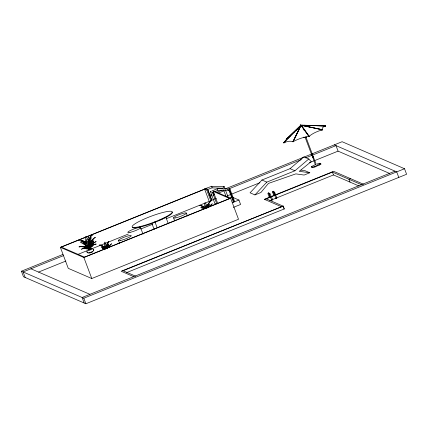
<?xml version="1.0" encoding="UTF-8"?>
<svg xmlns="http://www.w3.org/2000/svg" width="428" height="428" viewBox="0 0 428 428"><rect width="100%" height="100%" fill="white"/><g stroke="black" fill="none" stroke-linecap="round" stroke-linejoin="round"><path stroke-width="0.64" d="M85.761 248.101L85.359 248.775L86.429 248.005A2.397 2.028 39.7 0 1 86.782 247.839C89.548 246.571 90.008 248.663 87.237 247.582C87.392 246.384 84.407 246.298 83.278 246.469C82.551 246.619 81.39 247.336 82.534 246.64M88.633 246.646L89.81 248.721C89.382 247.25 91.603 243.232 89.318 244.613C86.584 246.565 90.18 247.165 89.436 249.417M207.639 207.607L208.147 204.461M89.324 242.451C89.522 239.974 89.613 236.358 92.304 235.256C89.404 236.54 88.345 240.183 88.441 243.12M89.591 245.051L90.297 241.681M88.441 237.133L88.419 237.508M207.976 207.35L208.95 202.856A1.632 0.268 -55.1 0 0 208.998 202.744L210.185 201.791L209.597 202.102M86.884 251.466L87.109 252.44L88.248 253.039M87.05 251.461L87.103 251.996M88.601 241.306L88.617 240.846M108.594 247.625L108.814 245.859M89.8 249.235L87.216 245.474L85.06 243.586M301.285 125.65L308.946 136.527L309.262 136.398L301.601 125.522L301.408 126.067M92.25 240.178L90.806 242.842L90.303 244.896L90.447 244.11M90.971 246.282L93.341 243.088M107.877 247.084C107.273 246.079 109.761 242.409 108.166 244.409M208.345 207.323L208.885 204.889L209.49 203.963M211.667 186.357L224.133 186.555L225.091 189.069M107.572 247.079L107.712 246.132M89.762 248.727C92.116 240.541 88.633 247.614 89.559 249.369M90.608 248.401L90.688 247.186L91.587 246.03M90.72 248.352L90.875 247.095M304.923 137.297L304.859 137.746L305.132 137.677M107.797 248.053L107.915 247.347M90.19 248.647L91.014 245.394M90.287 248.625L90.816 245.886A0.594 0.385 -64.8 0 1 90.955 245.79L91.533 245.249L93.106 241.365A1.065 0.316 -29.2 0 0 93.111 241.306L93.818 240.921L91.79 242.114L90.367 244.752L91.367 240.905L91.961 239.98M223.839 186.747L224.133 186.555L222.951 188.069M107.332 246.822L107.947 244.746M211.983 190.893L217.536 188.657L229.954 189.106L228.755 190.728L217.991 190.374M89.784 241.938C89.078 240.573 92.999 235.791 90.436 238.492A1.749 0.637 -52.1 0 0 90.303 238.621L89.275 240.429M107.321 244.308L107.144 245.426A12.342 10.85 52.8 0 0 107.187 248.315M90.816 245.886L91.983 242.59M89.275 241.964L89.661 240.408M90.11 245.116L90.126 244.238M88.944 249.021L89.227 247.801M88.906 249.61L89.329 247.78M273.658 192.445L274.578 192.012L276.852 198.062L276.472 198.276L275.894 198.405L273.674 192.498L274.123 192.482M89.415 244.96L89.179 247.133M209.527 206.799L210.116 205.691M313.259 156.825L316.222 164.213L315.607 164.534L315.286 164.593L312.697 157.023M313.285 156.921L312.584 157.097M313.344 156.862L306.063 137.431M315.286 164.593L315.655 164.357M107.059 248.406L108.043 246.357A1.295 0.31 -33.5 0 1 108.161 246.261L108.562 245.977M208.179 206.173L207.987 207.04A8.025 7.704 -78.8 0 0 207.922 207.473M88.805 246.683L89.099 247.079M207.671 206.836L208.463 204.921M87.601 245.966L88.441 245.281L87.189 243.853L84.717 242.874L83.043 243.286L83.556 243.115A1.503 0.289 -9.2 0 0 83.53 243.158L86.183 245.913L87.21 246.084A0.776 0.54 18.2 0 1 87.398 246.089L87.489 246.105M91.02 246.277L93.646 242.847L96.161 241.611L93.999 242.542M108.701 247.689L110.231 244.693L111.671 243.773L110.467 244.688L109.092 247.619M206.622 206.061L207.708 204.745L207.617 205.178A1.225 0.653 -33.1 0 1 207.692 205.231M268.656 193.665L268.688 193.568A4.772 0.738 68 0 1 268.987 193.563M106.658 245.415L106.775 245.105M89.629 238.466L88.901 241.569L89.254 243.543M102.966 248.149L102.95 248.186A1.295 0.305 -7.3 0 0 102.945 248.224L104.213 249.679M208.666 207.457L208.789 207.131M89.982 248.834L90.987 246.335M228.75 190.578L228.9 190.246M90.501 242.746L90.827 241.986M217.494 188.668L217.451 189.021M214.952 191.525L217.841 190.358L217.536 188.657M87.879 239.889L88.377 239.086M206.521 189.893L212.058 187.855L211.801 186.201L204.584 189.042L209.324 201.652L209.693 201.647L210.924 201.085L206.756 190L204.595 189.048L205.226 189.326M91.672 244.484L91.421 244.795M300.226 124.821L301.061 124.243M305.02 137.233L304.811 137.704L303.575 137.142M205.617 208.366L204.37 207.922L203.568 208.094A1.134 0.273 -7.6 0 0 203.53 208.158L204.086 208.944M109.531 246.1L109.119 247.036A9.823 9.657 -55.1 0 0 108.947 247.512M292.886 141.775L300.59 125.907L302.168 125.137L325.44 125.928A28.751 6.821 4.9 0 0 322.53 129.807A28.751 14.375 -5.6 0 0 309.048 136.371A28.751 15.836 -27.5 0 0 292.886 141.775A28.751 10.347 -43.7 0 0 283.513 142.856A28.751 1.124 -45.3 0 0 286.423 138.982L300.301 125.827L300.804 126.11M292.955 141.721L293.496 141.711L292.955 141.721L300.665 125.853L301.2 126.153M293.223 141.652L300.932 125.784M89.495 244.886L89.564 244.377M90.549 243.88L90.891 243.281M93.566 250.883L93.566 249.444M93.716 250.926L93.716 249.364M209.913 206.547L210.223 206.029M90.982 241.67L93.427 238.455L95.417 237.433L93.941 238.284A1.386 0.289 -41.2 0 1 93.828 238.412L90.993 243.115M210.18 206.51L211.421 204.579M209.613 206.585C209.463 205.461 214.332 202.364 211.448 204.547M90.276 248.267L91.191 246.737M271.791 200.144L272.711 199.716L271.791 200.144L269.137 194.323L269.581 193.836L270.031 193.814L272.711 199.716M87.387 247.898L88.548 247.978A0.76 0.3 7 0 1 88.714 247.967L90.388 248.764M208.179 207.366L209.131 206.189A1.782 0.374 -29.4 0 1 209.271 206.087L209.923 205.74M90.677 245.865L89.73 246.972M273.46 191.851L272.583 192.028L272.909 191.407M268.907 193.659L268.126 193.895L268.115 193.317M91.292 246.56L93.695 244.779L96.241 244.088L95.086 244.062A3.189 2.359 25.6 0 0 94.663 244.179L92.694 245.164L91.346 246.533M229.05 190.535L233.362 202.016C232.185 201.946 236.117 200.935 233.758 201.893M209.324 201.652L209.757 201.379M215.107 204.156L210.367 191.546L212.539 192.498L216.707 203.584L215.124 204.188L215.37 203.963M300.279 125.768L300.59 125.907M269.405 194.708L270.1 196.559L269.153 196.917L269.517 196.687M274.188 194.804L274.632 194.708L273.84 194.954M275.894 198.405L276.852 198.062M325.184 125.987L324.959 126.351L325.253 126.019L315.88 125.672M91.442 246.351L93.465 244.8M320.786 129.861L322.091 130.133L322.509 129.759L301.836 125.393L322.509 129.759M229.488 189.411L229.932 189.058M309.792 172.762L299.242 171.334L311.242 161.586L308.77 158.981L303.896 156.873L290.05 168.664L261.936 180.017L250.064 192.803L254.938 194.911L260.882 192.509L268.426 183.414L295.844 173.875L304.11 175.057L309.792 172.762L304.918 170.654L300.964 170.114M254.938 194.911L266.815 182.13L294.929 170.777L308.77 158.981M92.539 248.989L88.543 250.648M89.083 252.697C89.035 253.644 93.786 251.798 92.378 251.471M88.987 252.937L89.34 252.67M92.817 251.536L88.992 252.878M283.513 142.856L300.392 125.907L283.705 142.775L284.208 142.845L285.128 141.925M285.059 141.893L284.208 142.845M300.477 125.714L286.45 139.036M287.482 138.586L290.163 136.024M296.518 130.117L297.471 129.229M208.73 204.6L209.265 204.113M87.981 247.539L87.708 247.748M269.817 194.168L270.031 193.814M209.469 202.193L207.842 204.696L207.302 207.864M93.93 242.606L92.009 244.377L90.95 246.228M274.359 192.359L274.578 192.012M85.766 248.096L87.553 247.935L87.194 247.619M108.455 241.788L108.931 241.504L108.471 241.772M89.575 249.417L87.13 247.635M90.533 247.224C89.227 247.48 90.875 245.988 91.453 246.105M107.219 244.618C110.269 237.224 105.545 246.164 106.743 248.021M309.706 127.175L310.027 127.228M306.255 137.233L305.667 137.088M317.56 164.347L317.383 163.871L319.86 163.239L321.027 164.143L314.901 166.99L312.424 167.616L311.434 167.188L311.258 166.717L315.115 164.785M311.258 166.717L312.242 167.145L314.719 166.513L320.85 163.667M89.527 248.812L86.814 245.902M88.826 238.765L89.222 238.567L88.896 239.027M268.233 192.621L268.918 192.563M203.53 208.045L203.177 208.217L203.616 208.029M87.157 245.918L89.805 249.353M91.084 246.999L92.748 245.667M108.61 245.956L108.851 245.886M84.979 246.796L84.685 247.042L86.247 248.005M305.415 137.607L305.731 137.484M308.957 136.377L309.267 136.248M217.75 203.525L213.176 191.364L213.957 191.049L230.628 198.26L238.524 219.27L91.779 278.526L68.261 268.345L60.364 247.336L85.263 237.278M86.504 236.78L207.109 188.079M61.316 247.09L206.66 188.406M212.641 192.456L213.797 191.99M225.246 188.903L342.111 141.711L404.524 168.728L406.6 174.26L85.889 303.757L23.476 276.739L21.4 271.213L62.911 254.451M209.752 195.157L211.614 194.408M212.85 193.905L214.091 193.408M216.568 192.407L222.143 190.155M63.788 255.521L23.107 271.951L25.182 277.478M210.121 196.436L211.983 195.682M213.224 195.184L214.465 194.681M218.184 193.178L223.764 190.925M227.482 189.422L301.269 159.628M305.613 157.879L335.996 145.611L338.072 151.138L389.774 173.517M207.794 189.904L211.678 200.245L216.37 198.351M77.639 254.51L88.152 250.262M91.865 248.764L128.352 234.03M140.721 229.039L152.475 224.293M166.08 218.799L209.378 201.315M210.613 200.818L211.849 200.32L207.735 189.369M38.584 272.064L65.869 261.048M227.701 195.703L230.184 194.703M231.425 194.2L259.946 182.686M309.551 162.656L338.072 151.138M229.766 198.036L231.527 197.324M84.493 257.126L230.457 198.185M60.364 247.336L83.883 257.517L230.628 198.26M232.479 202.642L238.931 200.036L240.595 204.461L233.33 207.393M273.663 192.423L274.113 192.242M264.686 199.459L332.422 172.109L333.492 174.95L358.942 185.966M269.79 200.673L333.492 174.95M350.521 178.631L348.954 179.262L350.024 182.109M123.077 270.758L283.277 206.071L284.347 208.912L126.618 272.599M283.85 208.827L284.347 208.912M394.996 171.152L82.106 297.487L84.182 303.019M21.4 271.213L83.808 298.225L404.524 168.728M87.852 245.972L89.591 248.684M88.981 249.224L89.457 249.037M85.755 247.389L81.759 246.56L78.939 246.924L81.86 246.282L85.167 246.774L86.766 246.576L87.949 247.122M88.377 246.555C85.728 245.972 87.317 245.351 88.553 249.128M91.319 246.159L91.897 245.998A1.498 0.31 -19.8 0 0 92.041 245.966L92.518 245.934M102.998 248.09C101.944 248.192 105.218 247.759 105.556 248.93M210.367 201.149L210.924 201.085M91.432 244.474L92.293 244.361L91.785 244.393M87.168 247.983L86.258 248.01M269.463 194.344L269.137 194.323M216.338 203.594L216.707 203.584M86.895 247.737L87.301 247.662M92.068 251.659L92.865 251.573M88.687 245.431L88.024 245.367M89.249 245.405C87.473 244.666 89.58 241.483 90.741 240.595A2.124 0.364 -29.1 0 1 90.918 240.477L91.972 239.985M84.145 248.192L87.205 248.288M301.713 125.19L302.168 125.137M91.25 248.518L91.683 248.582L88.045 249.936M82.588 246.624L86.756 247.678A0.594 0.273 15.8 0 1 86.932 247.689L86.964 247.694M86.419 245.902L80.213 242.018L81.646 241.927A2.097 0.893 -8.5 0 1 81.871 241.922L83.53 242.28M212.021 187.865L222.961 188.218M303.912 125.265L314.548 125.629M303.982 125.297L313.285 125.613M315.944 125.704L325.253 126.019M82.358 246.437L85.37 247.047M102.474 246.073L101.848 246.089L102.495 246.432M206.018 206.457L205.403 206.564L205.873 208.238M303.671 125.436L304.977 125.602M84.134 246.576L87.023 247.619M87.226 249.487L86.954 249.315M202.669 206.478L201.706 206.499L202.471 206.751M105.229 246.458C103.913 246.517 104.411 243.928 104.346 242.788A1.509 1.107 -27.5 0 1 104.405 242.639C104.994 240.418 106.449 245.784 106.818 246.582M84.578 246.999L84.594 246.999A2.461 0.551 -89.2 0 1 84.669 247.026L84.551 246.988M82.818 240.964L81.443 240.985L82.385 241.285A1.289 0.733 -1.5 0 0 82.427 241.381L84.113 243.42M88.302 252.911L87.692 252.729M302.029 125.324L322.53 129.807M86.231 247.544L85.782 247.507M202.797 206.505L204.375 207.425M206.125 206.478L207.468 207.767M85.167 246.774L85.434 246.865M203.375 207.655L202.053 207.323A1.755 0.802 -7.7 0 0 201.877 207.323L200.743 207.387L203.568 209.169M90.549 245.934L90.083 245.709M86.964 245.902L88.644 249.08M86.606 247.598L89.907 249.342M306.009 136.912L306.4 137.078M311.349 125.623L310.979 125.629M301.151 125.548L309.048 136.371M334.289 144.873L396.697 171.885L398.778 177.417M293.993 132.412L293.72 132.669M363.597 184.291L333.647 171.328L264.344 199.314L281.217 206.617M332.085 171.96L362.035 184.928M290.05 168.664L294.929 170.777M261.936 180.017L266.815 182.13M283.277 206.071L121.172 271.24L133.654 276.643M266.248 198.827L282.78 205.986M232.682 197.335L238.931 200.036M213.176 191.364L229.676 198.501M122.734 270.608L135.783 276.258M61.145 247.02L84.664 257.201M30.928 268.789L89.928 294.33M85.819 247.218L86.247 247.405M210.763 191.723L210.367 191.546M86.178 245.79L85.054 244.618M83.235 241.114L83.974 241.499M103.517 247.448L102.308 246.993A1.295 0.621 -2.7 0 0 102.142 246.983L101.163 246.972L104.165 249.77M86.231 247.015L86.611 247.224M102.929 246.212L105.39 248.566M83.369 242.863L84.054 243.27M82.872 240.884L86.263 243.751M203.279 208.12L203.91 208.527M202.899 206.317L203.781 206.938A10.235 9.748 -81.8 0 1 204.953 208.029M84.407 241.767L85.878 242.96M105.534 246.576L107.209 248.588M104.55 248.079L105.128 248.534M104.197 248.743L104.662 249.112M102.538 246.073L103.426 246.801A12.342 11.262 89.6 0 1 105.336 249M86.59 243.805L85.311 240.627L85.188 237.149A1.498 1.011 -28.6 0 1 85.274 236.984C86.172 234.132 88.575 241.376 88.799 242.516M84.086 242.36L84.541 242.778M85.209 243.318L81.192 240.343L79.993 239.931L78.8 240.087L80.646 239.915A2.21 0.268 8.5 0 1 80.887 239.948L84.589 241.526L87.125 244.238M88.74 249.246L87.44 247.994L88.628 249.289M204.514 208.195L201.561 205.825L199.699 205.499L201.144 205.419A1.851 0.305 11.1 0 1 201.331 205.451L203.808 206.574L205.633 208.147M104.587 248.518L101.281 245.453L99.376 245.03L100.757 245.009L102.346 245.747L105.465 248.604M103.779 247.55L104.202 248.063M84.696 244.158L84.942 244.474M300.301 125.827L300.627 126.217M203.91 208.548L202.615 206.986M89.227 239.263L89.431 239.787M88.864 242.82L86.921 241.028A1.22 0.503 -10.8 0 0 86.777 241.007L85.991 241.199L86.852 243.703M103.822 248.54L102.618 246.71M104.288 249.267L104.068 248.925M87.687 245.902L89.719 249.278M87.601 245.897L89.639 249.283M234.576 201.428L229.954 189.106M105.764 247.528L106.133 248.176A9.721 2.258 71.5 0 1 106.315 248.524M87.258 242.109L88.008 243.505A9.047 1.707 71.1 0 1 88.762 245.126L88.826 245.287M207.799 205.349L207.922 205.675M88.762 246.603L89.933 248.679M206.403 207.43L206.708 208.019A8.56 1.466 70.9 0 1 206.858 208.329M105.673 248.989L104.662 246.458L105.245 248.24M205.408 208.222L204.67 205.863L204.536 203.386A1.124 0.808 -30.8 0 1 204.6 203.252C205.221 201.256 206.997 206.012 207.286 206.911M89.5 246.721L90.485 249.091M89.366 246.753L90.362 249.133M89.329 243.714L89.452 244.03M319.86 163.239L320.037 163.715M319.256 164.684L319.438 165.155M305.287 137.741L312.574 157.135M314.719 166.513L314.901 166.99M312.242 167.145L312.424 167.616M283.149 206.489L283.791 208.195M273.722 192.274L274.412 194.114M272.476 191.862L273.685 195.066M267.928 193.67L269.142 196.901M229.515 189.968L233.966 201.813L229.574 190.519M225.551 190.305L228.338 197.709M223.609 189.962L226.08 196.532M186.346 213.048L187.464 216.012M173.575 217.889L174.688 220.848M165.893 217.274L168.343 223.791M154.856 221.64L157.113 227.643M151.881 223.384L154.139 229.387M140.561 227.605L143.006 234.121M118.486 240.472L119.599 243.43M83.883 257.517L91.779 278.526M83.808 298.225L85.889 303.757M88.671 237.551L88.532 237.117M89.067 246.977L89.687 248.679M88.708 246.469L89.73 249.305M205.365 204.846L205.697 205.793A10.748 0.455 69.8 0 0 205.868 206.28M86.916 241.199L86.156 238.899M105.101 244.479L105.416 245.56A12.342 1.573 70.5 0 0 105.946 247.24M89.479 247.571L89.703 248.748M89.324 247.609L89.661 249.385M89.816 241.553L89.682 240.83M89.944 248.502L89.629 246.753L89.698 248.641M89.677 247.347L89.885 248.513M89.709 247.892L89.933 249.176M89.543 247.282L89.768 248.572M107.915 246.678L107.498 244.977A1.295 0.69 -32.8 0 0 107.439 244.907L107.599 244.404L107.551 248.042M89.698 246.089L89.827 248.577M207.339 206.58L207.345 206.959M302.007 125.281L302.007 125.757M273.139 191.177A5.361 0.829 68 0 1 273.235 191.198M273.615 191.53A5.361 0.829 68 0 1 273.765 191.728M269.239 193.558A5.286 0.819 68 0 1 269.405 193.793M172.195 212.095A21.346 3.264 -20.6 0 1 154.984 222.298A21.346 3.264 -20.6 0 1 132.514 227.53M164.133 218.055A6.832 1.043 -20.6 0 1 159.756 220.04M323.268 126.062A28.751 2.402 1 0 1 325.44 125.928M286.423 138.982A28.751 6.431 -33.9 0 1 287.659 138.26M81.529 249.214L82.534 248.7A3.178 2.932 -77.5 0 1 82.995 248.566L87.301 248.304L89.602 249.155C87.194 247.887 83.947 247.272 81.529 249.214M304.249 129.823L304.051 130.101L304.249 129.823M140.01 226.556A21.346 3.264 -20.6 0 0 172.024 212.529A21.346 3.264 -20.6 0 0 144.498 218.927A21.346 3.264 -20.6 0 0 140.01 226.556M120.691 240.424A6.832 1.043 -20.6 0 0 131.166 235.956A6.832 1.043 -20.6 0 0 122.761 237.77A6.832 1.043 -20.6 0 0 120.691 240.424M129.989 232.393A6.832 1.043 -20.6 0 0 140.464 227.926A6.832 1.043 -20.6 0 0 132.059 229.745A6.832 1.043 -20.6 0 0 129.989 232.393M175.78 217.841A6.832 1.043 -20.6 0 0 186.255 213.374A6.832 1.043 -20.6 0 0 177.85 215.188A6.832 1.043 -20.6 0 0 175.78 217.841"/></g></svg>
